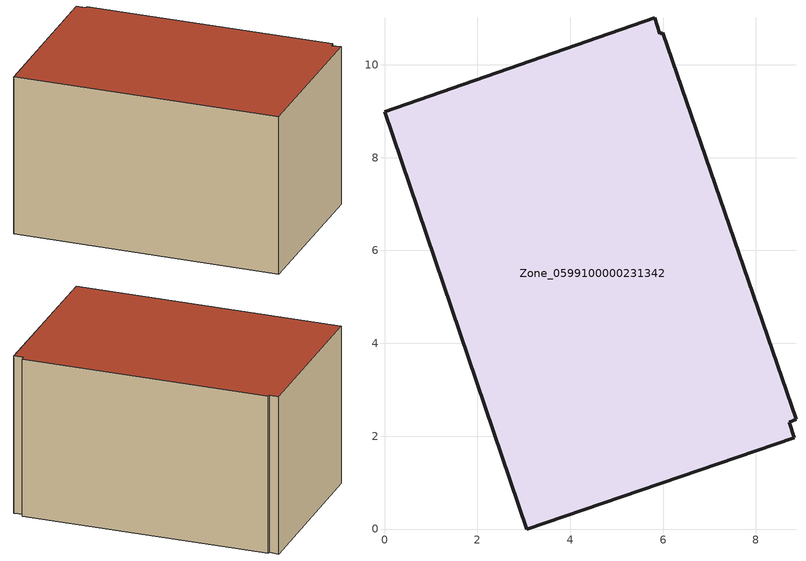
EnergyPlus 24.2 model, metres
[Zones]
Zone_0599100000231342
 floor ground (C_G): 3.07,0 0,8.99 5.82,11.01 5.93,10.67 6,10.69 8.86,2.36 8.72,2.3 8.83,1.97 z0
 wall outside (C_F): 0,8.99 3.07,0 8.83,1.97 8.72,2.3 8.86,2.36 6,10.69 5.93,10.67 5.82,11.01 0,8.99 z0:5.8
 roof outside (C_R): 8.86,2.36 6,10.69 5.93,10.67 5.82,11.01 0,8.99 3.07,0 8.83,1.97 8.72,2.3 z5.8
[BUILDING]
Pand.0599100000231342: North Axis=0; Terrain=City; Loads Convergence Tolerance Value=0.04; Temperature Convergence Tolerance Value=0.4; Solar Distribution=FullExterior; Maximum Number of Warmup Days=25; Minimum Number of Warmup Days=1
[Site:Location]
Rotterdam.The.Hague.AP_ZH_NLD Design_Conditions: Latitude=51.96; Longitude=4.45; Time Zone=1; Elevation=-4.5
[SITE:GROUNDTEMPERATURE:BUILDINGSURFACE]
18, 18, 18, 18, 18, 18, 18, 18, 18, 18, 18, 18
[MATERIAL] Thermal Absorptance=0.9; Solar Absorptance=0.7; Visible Absorptance=0.7
Name | Roughness | Thickness | Conductivity | Density | Specific Heat
G.TC.1946-1964 | MediumSmooth | 0.15 | 1 | 540 | 1210
F.TC.1946-1964 | Rough | 0.3 | 0.857143 | 1920 | 840
R.TC.1946-1964 | MediumRough | 0.2 | 0.235294 | 1500 | 1000
[CONSTRUCTION]
C_G: G.TC.1946-1964
C_F: F.TC.1946-1964
C_R: R.TC.1946-1964
[ZONE]
Zone_0599100000231342: Type=1; Multiplier=1; Ceiling Height=Autocalculate; Volume=Autocalculate; Floor Area=autocalculate; Part of Total Floor Area=Yes
[ZONEINFILTRATION:DESIGNFLOWRATE]
Infil_Zone_0599100000231342: Zone or ZoneList or Space or SpaceList=Zone_0599100000231342; Schedule=AlwaysOn; Design Flow Rate Calculation Method=Flow/Area; Flow Rate per Floor Area=0.003; Constant Term Coefficient=1; Temperature Term Coefficient=0; Velocity Term Coefficient=0; Velocity Squared Term Coefficient=0
[HVACTEMPLATE:ZONE:IDEALLOADSAIRSYSTEM]
Zone_0599100000231342: Maximum Heating Supply Air Temperature=50; Minimum Cooling Supply Air Temperature=13; Maximum Heating Supply Air Humidity Ratio=0.0156; Minimum Cooling Supply Air Humidity Ratio=0.0077; Heating Limit=NoLimit; Cooling Limit=NoLimit; Dehumidification Control Type=ConstantSensibleHeatRatio; Cooling Sensible Heat Ratio=0.7; Dehumidification Setpoint=60; Humidification Control Type=None; Humidification Setpoint=30; Outdoor Air Method=None; Outdoor Air Flow Rate per Person=0.00944; Outdoor Air Flow Rate per Zone Floor Area=0; Outdoor Air Flow Rate per Zone=0; Demand Controlled Ventilation Type=None; Outdoor Air Economizer Type=NoEconomizer; Heat Recovery Type=None; Sensible Heat Recovery Effectiveness=0.7; Latent Heat Recovery Effectiveness=0.65
[ZONECONTROL:THERMOSTAT]
ThermostatControl_Zone_0599100000231342: Zone or ZoneList=Zone_0599100000231342; Control Type Schedule=DualSetpointControlType; Control 1=Thermostat_Zone_0599100000231342; Temperature Difference Between Cutout And Setpoint=0
[THERMOSTATSETPOINT:DUALSETPOINT]
Thermostat_Zone_0599100000231342: Heating Setpoint Temperature Schedule=HeatingSetpoint_Zone_0599100000231342; Cooling Setpoint Temperature Schedule=CoolingSetpoint_Zone_0599100000231342
[SCHEDULE:COMPACT]
HeatingSetpoint_Zone_0599100000231342: Through: 12/31, For: AllDays, Until: 24:00, 21
CoolingSetpoint_Zone_0599100000231342: Through: 12/31, For: AllDays, Until: 24:00, 24
DualSetpointControlType: Through: 12/31, For: AllDays, Until: 24:00, 4
AlwaysOn: Through: 12/31, For: AllDays, Until: 24:00, 1
